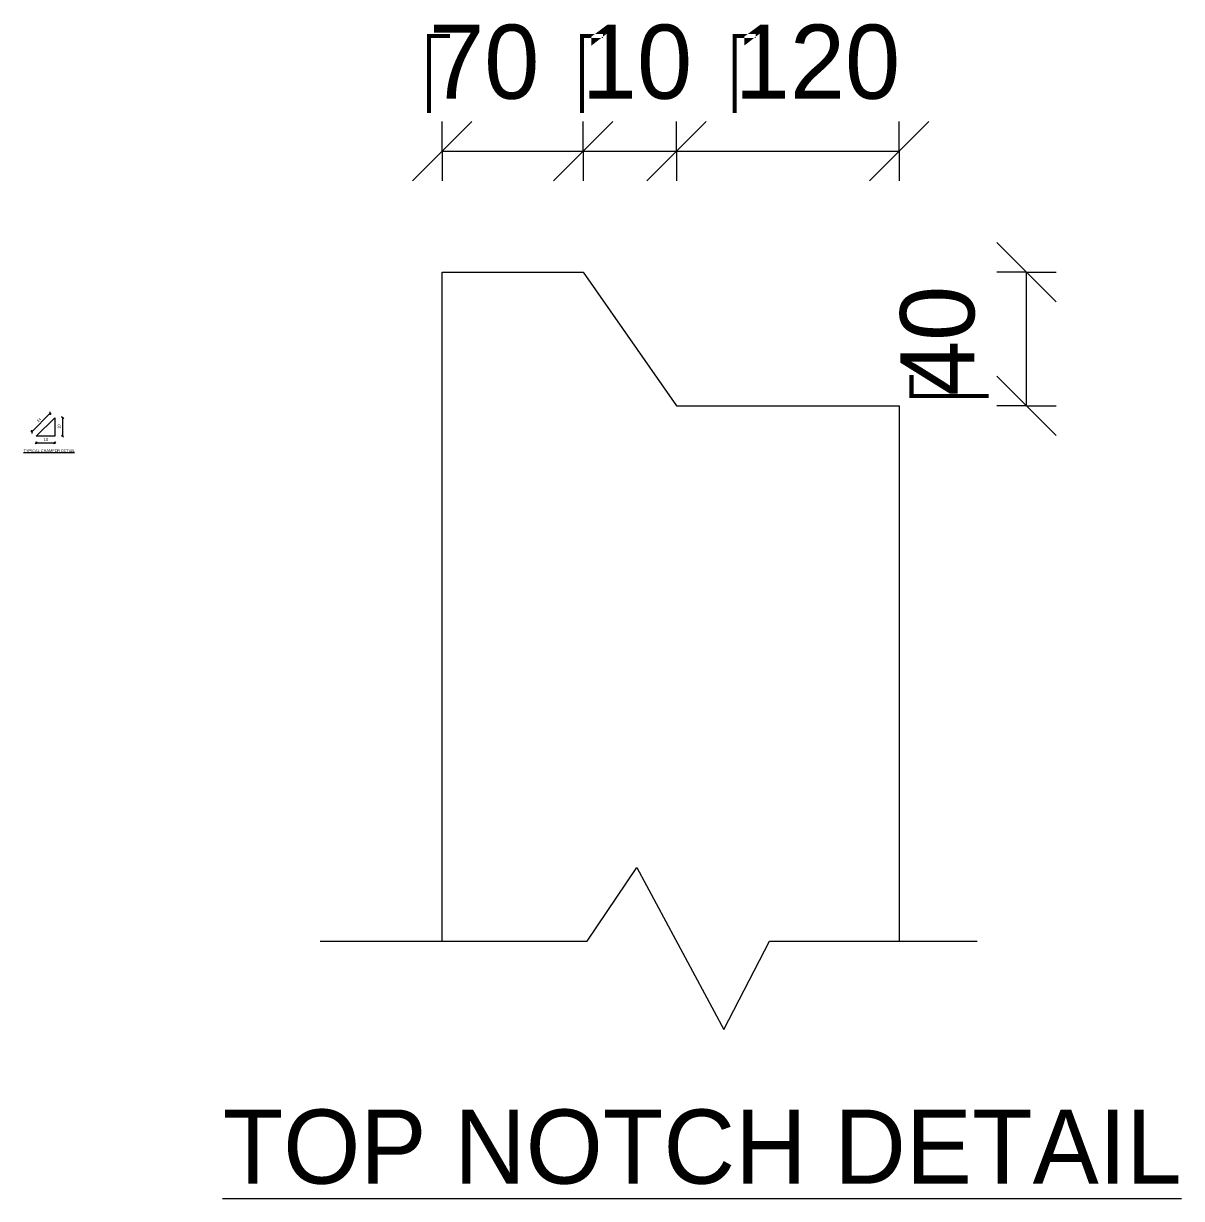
# Model space of a CAD drawing. Header units: millimetres. Extents: x -2992 to 10800, y 1067 to 19104.
# Drawn here: x -2063 to 1060, y 1067 to 4236 of the extents above; entities that cross this region are included whole.
import ezdxf

# ---------------------------------------------------------------- set-up
doc = ezdxf.new("R2010")
doc.units = ezdxf.units.MM
for name, color, linetype, lineweight in [('A-ANNO-DIMS', 211, 'Continuous', 9), ('A-ANNO-DIMS-3', 211, 'Continuous', 9), ('A-ANNO-DIMS-80', 211, 'Continuous', 9), ('A-DETL-THIN', 151, 'Continuous', 18), ('G-ANNO-TEXT', 231, 'Continuous', 9)]:
    doc.layers.add(name, color=color, linetype=linetype, lineweight=lineweight)
doc.styles.add('Arial_1', font='arial.ttf', dxfattribs={"height": 7.5})
doc.styles.add('Nirmala UI Semilight_1', font='NirmalaS.ttf', dxfattribs={"height": 7.5})
doc.styles.add('Nirmala UI Semilight_2', font='NirmalaS.ttf', dxfattribs={"height": 200})
doc.styles.add('Nirmala UI Semilight_3', font='NirmalaS.ttf', dxfattribs={"height": 200})
doc.dimstyles.new('Arrow_Filled_-_2_5_NI_UI', dxfattribs={"dimscale": 304.8, "dimtxt": 7.85523, "dimasz": 0.019685, "dimexe": 0.009843, "dimexo": 0.0625, "dimgap": 0.009843, "dimtad": 1, "dimdec": 4, "dimzin": 0, "dimdsep": 46, "dimtxsty": 'Nirmala UI Semilight_1', "dimblk1": 'OBLIQUE', "dimblk2": 'OBLIQUE', "dimsah": 1, "dimcen": 0.09, "dimazin": 0, "dimtfac": 1, "dimtdec": 4, "dimtix": 1, "dimtmove": 0, "dimatfit": 3, "dimfxl": 0.009843, "dimfxlon": 1, "dimtvp": 1, "dimtolj": 1, "dimtzin": 0, "dimarcsym": 2})
doc.dimstyles.new('Arrow_Filled_-_2_5_NI_UI_1', dxfattribs={"dimscale": 304.8, "dimtxt": 209.472789, "dimasz": 0.524934, "dimexe": 0.262467, "dimexo": 0.0625, "dimgap": 0.262467, "dimtad": 1, "dimdec": 4, "dimzin": 0, "dimdsep": 46, "dimtxsty": 'Nirmala UI Semilight_2', "dimblk1": 'OBLIQUE', "dimblk2": 'OBLIQUE', "dimsah": 1, "dimcen": 0.09, "dimazin": 0, "dimtfac": 1, "dimtdec": 4, "dimtix": 1, "dimtmove": 2, "dimatfit": 3, "dimfxl": 0.262467, "dimfxlon": 1, "dimtvp": 1, "dimtolj": 1, "dimtzin": 0, "dimarcsym": 2})
doc.dimstyles.new('Arrow_Filled_-_2_5_NI_UI_2', dxfattribs={"dimscale": 304.8, "dimtxt": 209.472789, "dimasz": 0.524934, "dimexe": 0.262467, "dimexo": 0.0625, "dimgap": 0.262467, "dimtad": 1, "dimdec": 4, "dimzin": 0, "dimdsep": 46, "dimtxsty": 'Nirmala UI Semilight_2', "dimblk1": 'OBLIQUE', "dimblk2": 'OBLIQUE', "dimsah": 1, "dimcen": 0.09, "dimazin": 0, "dimtfac": 1, "dimtdec": 4, "dimtix": 1, "dimtmove": 0, "dimatfit": 3, "dimfxl": 0.262467, "dimfxlon": 1, "dimtvp": 1, "dimtolj": 1, "dimtzin": 0, "dimarcsym": 2})

# ---------------------------------------------------------------- blocks, each defined once
blk = doc.blocks.new('DIMBLOCK1-CHAMFER DETAIL')
at = {"layer": 'A-ANNO-DIMS-3'}
for p, q in [((-2028.7, 3104.9), (-2025.7, 3107.9)), ((-2028.7, 3104.9), (-2028.7, 3107.9)), ((-1978.7, 3104.9), (-1975.7, 3107.9)), ((-1978.7, 3104.9), (-1978.7, 3107.9)), ((-2028.7, 3104.9), (-2031.7, 3101.9)), ((-2028.7, 3104.9), (-1978.7, 3104.9)), ((-2028.7, 3104.9), (-2028.7, 3101.9)), ((-1978.7, 3104.9), (-1981.7, 3101.9)), ((-1978.7, 3104.9), (-1978.7, 3101.9))]:
    blk.add_line(p, q, dxfattribs=at)
at = {"layer": 'A-ANNO-DIMS-3', "color": 0, "insert": (-2008.6, 3117.7), "char_height": 7.5, "width": 11.654, "attachment_point": 1, "line_spacing_factor": 1.142579, "style": 'Nirmala UI Semilight_1'}
blk.add_mtext('\u202a10', dxfattribs=at)
blk = doc.blocks.new('_Oblique')
at = {"color": 0, "linetype": 'ByBlock', "lineweight": -2}
blk.add_line((-0.5, -0.5), (0.5, 0.5), dxfattribs=at)
blk = doc.blocks.new('DIMBLOCK2-CHAMFER DETAIL')
at = {"layer": 'A-ANNO-DIMS-3'}
for p, q in [((-1957.7, 3172.8), (-1960.7, 3175.8)), ((-1957.7, 3172.8), (-1960.7, 3172.8)), ((-1957.7, 3172.8), (-1957.7, 3122.8)), ((-1957.7, 3172.8), (-1954.7, 3169.8)), ((-1957.7, 3172.8), (-1954.7, 3172.8)), ((-1957.7, 3122.8), (-1960.7, 3125.8)), ((-1957.7, 3122.8), (-1960.7, 3122.8)), ((-1957.7, 3122.8), (-1954.7, 3119.8)), ((-1957.7, 3122.8), (-1954.7, 3122.8))]:
    blk.add_line(p, q, dxfattribs=at)
at = {"layer": 'A-ANNO-DIMS-3', "color": 0, "insert": (-1970.5, 3142.9), "char_height": 7.5, "width": 11.654, "attachment_point": 1, "rotation": 90, "line_spacing_factor": 1.142579, "style": 'Nirmala UI Semilight_1'}
blk.add_mtext('\u202a10', dxfattribs=at)
blk = doc.blocks.new('DIMBLOCK3-CHAMFER DETAIL')
at = {"layer": 'A-ANNO-DIMS-3'}
for p, q in [((-2040.6, 3134.7), (-1990.6, 3184.7)), ((-1990.6, 3184.7), (-1992.7, 3186.8)), ((-1990.6, 3184.7), (-1990.6, 3188.9)), ((-1990.6, 3184.7), (-1990.6, 3180.4)), ((-1990.6, 3184.7), (-1988.4, 3182.5)), ((-2040.6, 3134.7), (-2040.6, 3138.9)), ((-2040.6, 3134.7), (-2042.7, 3136.8)), ((-2040.6, 3134.7), (-2040.6, 3130.4)), ((-2040.6, 3134.7), (-2038.4, 3132.5))]:
    blk.add_line(p, q, dxfattribs=at)
at = {"layer": 'A-ANNO-DIMS-3', "color": 0, "insert": (-2028.1, 3165.2), "char_height": 7.5, "width": 11.826, "attachment_point": 1, "rotation": 45, "line_spacing_factor": 1.142579, "style": 'Nirmala UI Semilight_1'}
blk.add_mtext('\u202a14', dxfattribs=at)
blk = doc.blocks.new('DIMBLOCK4-TOP NOTCH DETAIL')
at = {"layer": 'A-ANNO-DIMS-80'}
for p, q in [((-934, 3891.8), (-854, 3971.8)), ((-934, 3891.8), (-934, 3971.8)), ((-554, 3891.8), (-474, 3971.8)), ((-554, 3891.8), (-554, 3971.8)), ((-934, 3891.8), (-1014, 3811.8)), ((-934, 3891.8), (-554, 3891.8)), ((-934, 3891.8), (-934, 3811.8)), ((-554, 3891.8), (-634, 3811.8)), ((-554, 3891.8), (-554, 3811.8))]:
    blk.add_line(p, q, dxfattribs=at)
at = {"layer": 'A-ANNO-DIMS-80', "color": 0, "insert": (-969.2, 4232.7), "char_height": 200, "width": 356.485, "attachment_point": 1, "line_spacing_factor": 1.142579, "style": 'Nirmala UI Semilight_2'}
blk.add_mtext('\u202a70', dxfattribs=at)
blk = doc.blocks.new('DIMBLOCK5-TOP NOTCH DETAIL')
at = {"layer": 'A-ANNO-DIMS-80'}
for p, q in [((-554, 3891.8), (-474, 3971.8)), ((-554, 3891.8), (-554, 3971.8)), ((-301.6, 3891.8), (-221.6, 3971.8)), ((-301.6, 3891.8), (-301.6, 3971.8)), ((-554, 3891.8), (-634, 3811.8)), ((-554, 3891.8), (-301.6, 3891.8)), ((-554, 3891.8), (-554, 3811.8)), ((-301.6, 3891.8), (-381.6, 3811.8)), ((-301.6, 3891.8), (-301.6, 3811.8))]:
    blk.add_line(p, q, dxfattribs=at)
at = {"layer": 'A-ANNO-DIMS-80', "color": 0, "insert": (-557.3, 4232.7), "char_height": 200, "width": 310.781, "attachment_point": 1, "line_spacing_factor": 1.142579, "style": 'Nirmala UI Semilight_2'}
blk.add_mtext('\u202a10', dxfattribs=at)
blk = doc.blocks.new('DIMBLOCK6-TOP NOTCH DETAIL')
at = {"layer": 'A-ANNO-DIMS-80'}
for p, q in [((-301.6, 3891.8), (-221.6, 3971.8)), ((-301.6, 3891.8), (-301.6, 3971.8)), ((298.4, 3891.8), (378.4, 3971.8)), ((298.4, 3891.8), (298.4, 3971.8)), ((-301.6, 3891.8), (-381.6, 3811.8)), ((-301.6, 3891.8), (298.4, 3891.8)), ((-301.6, 3891.8), (-301.6, 3811.8)), ((298.4, 3891.8), (218.4, 3811.8)), ((298.4, 3891.8), (298.4, 3811.8))]:
    blk.add_line(p, q, dxfattribs=at)
at = {"layer": 'A-ANNO-DIMS-80', "color": 0, "insert": (-145.1, 4232.7), "char_height": 200, "width": 493.594, "attachment_point": 1, "line_spacing_factor": 1.142579, "style": 'Nirmala UI Semilight_2'}
blk.add_mtext('\u202a120', dxfattribs=at)
blk = doc.blocks.new('DIMBLOCK7-TOP NOTCH DETAIL')
at = {"layer": 'A-ANNO-DIMS-80'}
for p, q in [((642.1, 3565.5), (562.1, 3645.5)), ((642.1, 3565.5), (562.1, 3565.5)), ((642.1, 3205), (642.1, 3565.5)), ((642.1, 3565.5), (722.1, 3485.5)), ((642.1, 3565.5), (722.1, 3565.5)), ((642.1, 3205), (562.1, 3285)), ((642.1, 3205), (562.1, 3205)), ((642.1, 3205), (722.1, 3125)), ((642.1, 3205), (722.1, 3205))]:
    blk.add_line(p, q, dxfattribs=at)
at = {"layer": 'A-ANNO-DIMS-80', "color": 0, "insert": (301.1, 3231), "char_height": 200, "width": 370.196, "attachment_point": 1, "rotation": 90, "line_spacing_factor": 1.142579, "style": 'Nirmala UI Semilight_2'}
blk.add_mtext('\u202a40', dxfattribs=at)

msp = doc.modelspace()

# ---------------------------------------------------------------- linework, layer by layer
at = {"layer": 'A-DETL-THIN', "lineweight": 9}
for p, q in [((-933.97632, 1760.77489), (-933.97632, 3565.45823)), ((-933.97632, 3565.45823), (-553.97632, 3565.45823)), ((-553.97632, 3565.45823), (-301.60269, 3205.03133)), ((-301.60269, 3205.03133), (298.39731, 3205.03133)), ((298.39731, 3205.03133), (298.39731, 1760.77489)), ((-542.99653, 1760.77489), (-408.79024, 1959.7439)), ((-408.79024, 1959.7439), (-174.59045, 1523.30928)), ((-1262.99653, 1760.77489), (-542.99653, 1760.77489)), ((-174.59045, 1523.30928), (-50.96174, 1760.77489)), ((-50.96174, 1760.77489), (509.03826, 1760.77489))]:
    msp.add_line(p, q, dxfattribs=at)
at = {"layer": 'A-DETL-THIN'}
for p, q in [((-1978.70749, 3172.79249), (-2028.70749, 3122.79249)), ((-1978.70749, 3172.79249), (-1978.70749, 3122.79249)), ((-1978.70749, 3122.79249), (-2028.70749, 3122.79249))]:
    msp.add_line(p, q, dxfattribs=at)

# ---------------------------------------------------------------- texts
at = {"layer": 'G-ANNO-TEXT', "color": 7, "attachment_point": 1}
for s, insert, char_height, width, style in [('\\LTYPICAL CHAMFER DETAIL', (-2062.78571, 3087.48198), 7.5, 166.9113375, 'Arial_1'), ('\\LTOP NOTCH DETAIL', (-1525.87508, 1307.16895), 200, 2975.864, 'Nirmala UI Semilight_3')]:
    msp.add_mtext(s, dxfattribs=dict(at, insert=insert, char_height=char_height, width=width, style=style))

# ---------------------------------------------------------------- dimensions: what is measured, and where the dimension line sits
at = {"layer": 'A-ANNO-DIMS'}
for base, p1, p2, text, override, picture, middle in [((-553.97632, 3891.80151), (-933.97632, 3811.80151), (-553.97632, 3811.80151), '\u202a70', {"dimpost": '<>', "dimfxl": 380}, 'DIMBLOCK4-TOP NOTCH DETAIL', (-790.92053, 4099.40571)), ((298.39731, 3891.80151), (-301.60269, 3811.80151), (298.39731, 3811.80151), '\u202a120', {"dimpost": '<>', "dimfxl": 600}, 'DIMBLOCK6-TOP NOTCH DETAIL', (101.74577, 4099.40571))]:
    dim = msp.add_linear_dim(base=base, p1=p1, p2=p2, text=text, dimstyle='Arrow_Filled_-_2_5_NI_UI_1', override=override, dxfattribs=at)
    dim.commit()
    dim.dimension.update_dxf_attribs({"geometry": picture, "text_midpoint": middle, "dimtype": 160})
for base, p1, p2, dimstyle, override, picture, middle in [((-301.60269, 3891.80151), (-553.97632, 3811.80151), (-301.60269, 3811.80151), 'Arrow_Filled_-_2_5_NI_UI_2', {"dimpost": '<>', "dimfxl": 252.373632}, 'DIMBLOCK5-TOP NOTCH DETAIL', (-427.78951, 4092.79155)), ((-1978.70749, 3104.90761), (-2028.70749, 3107.90761), (-1978.70749, 3107.90761), 'Arrow_Filled_-_2_5_NI_UI', {"dimpost": '<>', "dimfxl": 50}, 'DIMBLOCK1-CHAMFER DETAIL', (-2003.70749, 3112.44474))]:
    dim = msp.add_linear_dim(base=base, p1=p1, p2=p2, text='\u202a10', dimstyle=dimstyle, override=override, dxfattribs=at)
    dim.commit()
    dim.dimension.update_dxf_attribs({"geometry": picture, "text_midpoint": middle})
for base, p1, p2, angle, text, dimstyle, override, picture, middle in [((642.0528, 3565.45823), (562.0528, 3205.03133), (562.0528, 3565.45823), 90, '\u202a40', 'Arrow_Filled_-_2_5_NI_UI_2', {"dimpost": '<>', "dimfxl": 360.426899}, 'DIMBLOCK7-TOP NOTCH DETAIL', (441.62063, 3385.24478)), ((-1990.56712, 3184.65212), (-2038.4458, 3132.5308), (-1988.4458, 3182.5308), 45, '\u202a14', 'Arrow_Filled_-_2_5_NI_UI', {"dimpost": '<>', "dimfxl": 70.710678}, 'DIMBLOCK3-CHAMFER DETAIL', (-2020.89667, 3164.98167)), ((-1957.70017, 3122.79249), (-1960.70017, 3172.79249), (-1960.70017, 3122.79249), 90, '\u202a10', 'Arrow_Filled_-_2_5_NI_UI', {"dimpost": '<>', "dimfxl": 50}, 'DIMBLOCK2-CHAMFER DETAIL', (-1965.2373, 3147.79249))]:
    dim = msp.add_linear_dim(base=base, p1=p1, p2=p2, angle=angle, text=text, dimstyle=dimstyle, override=override, dxfattribs=at)
    dim.commit()
    dim.dimension.update_dxf_attribs({"geometry": picture, "text_midpoint": middle})

doc.saveas('drawing.dxf')
